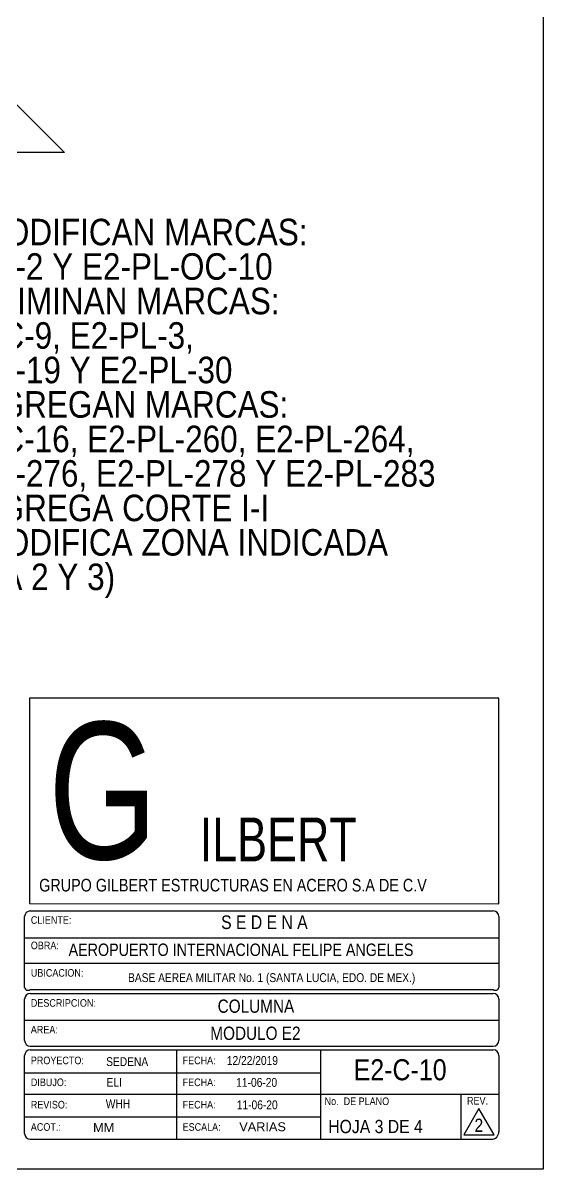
# Model space of a CAD drawing. Header units: millimetres. Extents: x 67 to 383, y 106 to 148.
# Drawn here: x 290.39 to 299.85, y 106.12 to 126.97 of the extents above; entities that cross this region are included whole.
import ezdxf

# ---------------------------------------------------------------- set-up
doc = ezdxf.new("R2010")
doc.units = ezdxf.units.MM
doc.linetypes.add('XKITLINE00', pattern=[0])
doc.styles.add('@ARIAL_UNICODE_MS', font='ARIAL.TTF')
doc.styles.add('ARIAL', font='ARIAL.TTF')
doc.styles.add('ARIAL_NARROW', font='ARIALN.TTF')
doc.styles.add('ARIALN', font='ARIAL.TTF')
doc.styles.add('BELL_MT', font='BELL.TTF')

msp = doc.modelspace()

# ---------------------------------------------------------------- linework, layer by layer
at = {"color": 5, "linetype": 'XKITLINE00'}
for p, q in [((299.851, 147.943), (299.851, 106.116)), ((299.851, 106.116), (233.084, 106.116))]:
    msp.add_line(p, q, dxfattribs=at)
at = {"color": 3, "linetype": 'XKITLINE00'}
for p, q in [((290.08, 125.673), (291.142, 124.611)), ((291.142, 124.611), (289.019, 124.611))]:
    msp.add_line(p, q, dxfattribs=at)
at = {"color": 4, "linetype": 'XKITLINE00'}
for p, q in [((299.046, 114.683), (290.506, 114.684)), ((290.506, 114.684), (290.506, 110.946)), ((299.046, 114.683), (290.506, 114.684)), ((290.506, 114.684), (290.506, 110.946)), ((299.046, 110.943), (299.046, 114.683)), ((299.046, 110.943), (299.046, 114.683)), ((290.506, 110.946), (299.046, 110.943)), ((290.506, 110.946), (299.046, 110.943)), ((290.519, 110.813), (298.943, 110.813)), ((290.415, 109.422), (290.415, 110.709)), ((299.047, 110.709), (299.047, 109.422)), ((290.415, 110.323), (299.047, 110.323)), ((290.415, 109.86), (299.047, 109.86)), ((290.519, 109.381), (298.943, 109.381)), ((290.519, 109.312), (298.943, 109.312)), ((290.415, 108.457), (290.415, 109.208)), ((299.047, 109.208), (299.047, 108.457)), ((290.415, 108.826), (299.047, 108.826)), ((290.519, 108.354), (298.943, 108.354)), ((290.519, 108.285), (298.943, 108.285)), ((293.177, 108.285), (293.177, 106.658)), ((295.801, 108.285), (295.801, 106.658)), ((290.415, 106.762), (290.415, 108.181)), ((299.047, 108.181), (299.047, 106.796)), ((290.415, 107.87), (295.801, 107.87)), ((290.415, 107.477), (299.047, 107.477)), ((298.356, 107.477), (298.356, 106.658)), ((290.415, 107.065), (295.801, 107.065)), ((290.519, 106.658), (298.909, 106.658))]:
    msp.add_line(p, q, dxfattribs=at)
at = {"color": 2, "linetype": 'XKITLINE00'}
for p, q in [((298.685, 107.217), (298.41, 106.741)), ((298.96, 106.741), (298.685, 107.217)), ((298.41, 106.741), (298.96, 106.741))]:
    msp.add_line(p, q, dxfattribs=at)
at = {"color": 4, "linetype": 'XKITLINE00'}
for centre, radius, start, end in [((290.519, 110.709), 0.104, 90, 180), ((298.943, 110.709), 0.104, 360, 90), ((290.48, 109.435), 0.0663, 191.2437, 305.5371), ((290.519, 109.208), 0.104, 90, 180), ((298.982, 109.435), 0.0663, 234.4629, 348.7563), ((298.943, 109.208), 0.104, 360, 90), ((290.519, 108.457), 0.104, 180, 270), ((298.943, 108.457), 0.104, 270, 0), ((290.519, 108.181), 0.104, 90, 180), ((298.943, 108.181), 0.104, 360, 90), ((298.909, 106.796), 0.138, 270, 360), ((298.909, 106.796), 0.138, 270, 360), ((290.519, 106.762), 0.104, 180, 270)]:
    msp.add_arc(centre, radius, start, end, dxfattribs=at)

# ---------------------------------------------------------------- texts
at = {"color": 3, "style": 'ARIAL', "width": 0.85}
for s, p in [('SE MODIFICAN MARCAS:', (288.656, 122.925)), ('E2-PL-2 Y E2-PL-OC-10', (288.656, 122.298)), ('SE ELIMINAN MARCAS:', (288.656, 121.67)), ('E2-OC-9, E2-PL-3, ', (288.656, 121.043)), ('E2-PL-19 Y E2-PL-30', (288.656, 120.415)), ('SE AGREGAN MARCAS:', (288.656, 119.788)), ('E2-OC-16, E2-PL-260, E2-PL-264,', (288.656, 119.16)), ('E2-PL-276, E2-PL-278 Y E2-PL-283', (288.656, 118.533)), ('SE AGREGA CORTE I-I', (288.656, 117.905)), ('SE MODIFICA ZONA INDICADA ', (288.656, 117.278)), ('(HOJA 2 Y 3)', (288.656, 116.651))]:
    msp.add_text(s, height=0.48265, dxfattribs=at).set_placement(p)
for s, height, style, width, p in [('G', 2.493, 'BELL_MT', 0.765, (290.847, 111.755)), ('G', 2.493, 'BELL_MT', 0.765, (290.847, 111.755)), ('ILBERT', 0.7979, 'BELL_MT', 0.765, (293.603, 111.715)), ('ILBERT', 0.7979, 'BELL_MT', 0.765, (293.603, 111.715)), ('GRUPO GILBERT ESTRUCTURAS EN ACERO S.A DE C.V', 0.2298, 'BELL_MT', 0.85, (290.681, 111.167)), ('CLIENTE:', 0.1381, '@ARIAL_UNICODE_MS', 0.85, (290.529, 110.579)), ('OBRA:', 0.1381, '@ARIAL_UNICODE_MS', 0.85, (290.529, 110.116)), ('UBICACION:', 0.1381, '@ARIAL_UNICODE_MS', 0.85, (290.529, 109.617)), ('DESCRIPCION:', 0.1381, '@ARIAL_UNICODE_MS', 0.85, (290.529, 109.07)), ('AREA:', 0.1381, '@ARIAL_UNICODE_MS', 0.85, (290.529, 108.584)), ('PROYECTO:', 0.1381, '@ARIAL_UNICODE_MS', 0.85, (290.529, 108.024)), ('FECHA:', 0.1381, '@ARIAL_UNICODE_MS', 0.85, (293.291, 108.024)), ('DIBUJO:', 0.1381, '@ARIAL_UNICODE_MS', 0.85, (290.529, 107.626)), ('FECHA:', 0.1381, '@ARIAL_UNICODE_MS', 0.85, (293.291, 107.626)), ('No.  DE PLANO', 0.1381, '@ARIAL_UNICODE_MS', 0.85, (295.875, 107.281)), ('REV.', 0.1381, '@ARIAL_UNICODE_MS', 0.85, (298.467, 107.29)), ('REVISO:', 0.1381, '@ARIAL_UNICODE_MS', 0.85, (290.529, 107.219)), ('FECHA:', 0.1381, '@ARIAL_UNICODE_MS', 0.85, (293.291, 107.219)), ('ACOT.:', 0.1381, '@ARIAL_UNICODE_MS', 0.85, (290.529, 106.813)), ('ESCALA:', 0.1381, '@ARIAL_UNICODE_MS', 0.85, (293.291, 106.813))]:
    msp.add_text(s, height=height, dxfattribs=dict(style=style, width=width)).set_placement(p)
at = {"color": 5}
for s, height, style, width, p in [('S E D E N A', 0.24776, 'ARIAL_NARROW', 1.008832, (293.992, 110.484)), ('AEROPUERTO INTERNACIONAL FELIPE ANGELES', 0.22524, 'ARIAL_NARROW', 1.008832, (291.216, 109.994)), ('BASE AEREA MILITAR No. 1 (SANTA LUCIA, EDO. DE MEX.)', 0.16088, 'ARIAL_NARROW', 1.008832, (292.298, 109.519)), ('COLUMNA', 0.2413, 'ARIAL_NARROW', 1.008832, (293.929, 108.96)), ('MODULO E2', 0.2413, 'ARIAL_NARROW', 1.008832, (293.795, 108.467)), ('SEDENA', 0.1609, 'ARIAL_NARROW', 1.008832, (291.9, 107.991)), ('12/22/2019', 0.1609, 'ARIAL_NARROW', 1.008832, (294.096, 108.012)), ('ELI', 0.1609, 'ARIAL_NARROW', 1.008832, (291.908, 107.614)), ('11-06-20', 0.1609, 'ARIAL_NARROW', 1.008832, (294.267, 107.613)), ('WHH', 0.1609, 'ARIAL_NARROW', 1.008832, (291.893, 107.223)), ('11-06-20', 0.1609, 'ARIAL_NARROW', 1.008832, (294.277, 107.205)), ('MM', 0.1625, 'ARIALN', 1.02, (291.662, 106.789)), ('VARIAS', 0.1625, 'ARIALN', 1.02, (294.322, 106.805))]:
    msp.add_text(s, height=height, dxfattribs=dict(at, style=style, width=width)).set_placement(p)
at = {"color": 2, "style": 'ARIAL', "width": 0.85}
for s, height, p in [('E2-C-10', 0.3829, (296.403, 107.732)), ('HOJA 3 DE 4', 0.24133, (295.942, 106.77)), ('2', 0.241, (298.603, 106.793))]:
    msp.add_text(s, height=height, dxfattribs=at).set_placement(p)

doc.saveas('drawing.dxf')
